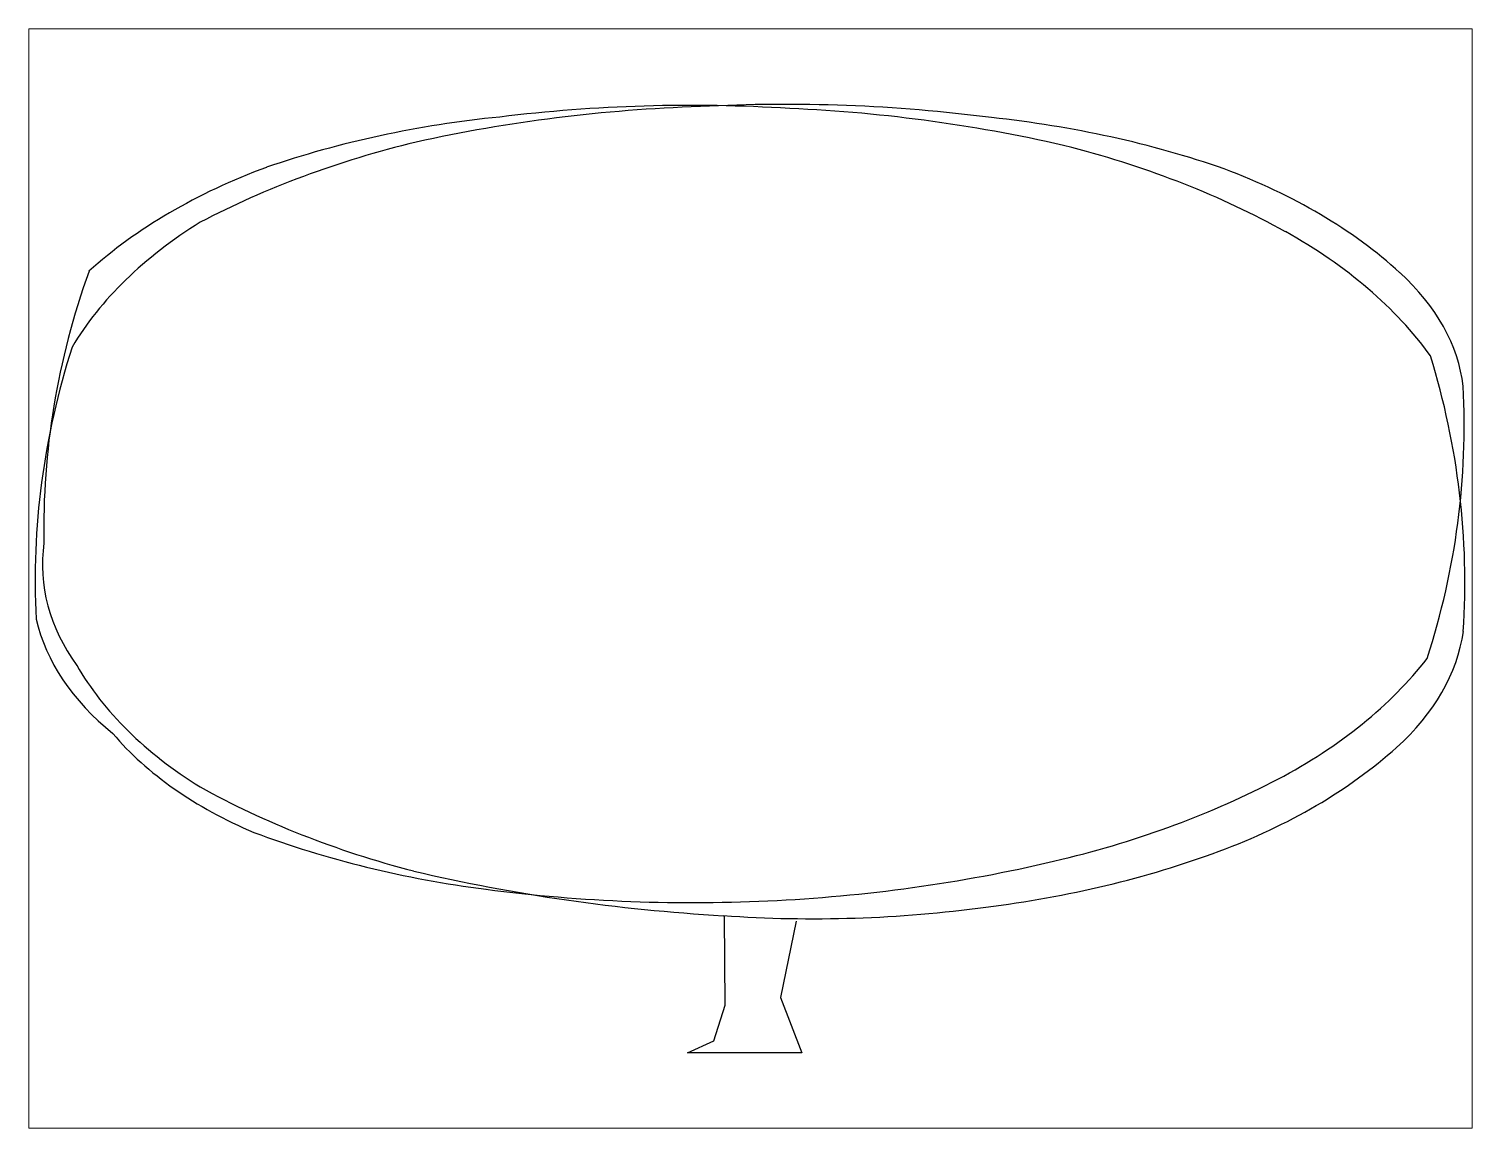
# Paper-space layout 'Layout1' of a CAD drawing. Header units: millimetres. Extents: x 1.05 to 9.45, y 0.8 to 7.2.
# The model-space entities are those that its viewports show. They can reach past a viewport. Long polylines and large blocks are cut down to what shows.
import ezdxf

# ---------------------------------------------------------------- set-up
doc = ezdxf.new("R2010")
doc.units = ezdxf.units.MM
doc.header["$MEASUREMENT"] = 0

# ---------------------------------------------------------------- blocks, each defined once
blk = doc.blocks.new('M_SITE2D_ELEV_SHRUBS_Shrub 6')
at = {"color": 0, "linetype": 'ByBlock'}
for p, q in [((-27.6, 50.4), (-28.6, 144.1)), ((47, 138.9), (30.6, 58.3)), ((-39.8, 12.8), (-27.6, 50.4)), ((30.6, 58.3), (53, 0)), ((-67.5, 0), (-39.8, 12.8)), ((53, 0), (-67.5, 0))]:
    blk.add_line(p, q, dxfattribs=at)
for centre, major_axis, start_param, end_param in [((1, 251.8), (1120.3, 0), 1.619894, 1.892742), ((-64.2, 261), (1107.1, 0), 1.476321, 1.753449), ((35, 240.5), (-1139.5, 0), 4.519942, 4.790481), ((-30.8, 268.5), (-1093.2, 0), 4.368446, 4.647334), ((-148.3, 465.1), (-791.2, 0), -1.422386, -1.094161), ((126.2, 455.4), (-806.2, 0), 4.232555, 4.554597), ((-73.6, 447.1), (819.2, 0), 1.919425, 2.238885), ((44.1, 452.2), (-808.7, 0), 4.01616, 4.340786), ((-225.4, 590.8), (588.5, 0), 2.078081, 2.504367), ((212.1, 592.5), (-584.3, 0), 3.773696, 4.200481), ((-209.1, 609.4), (546, 0), 2.32045, 2.76204), ((185.4, 564.9), (-588.5, 0), 3.589874, 4.016161), ((1005.3, 553.8), (1751.3, 0), 2.907839, 3.155518), ((400.9, 684.6), (-350.4, 0), 3.219682, 3.773696), ((997.8, 499.1), (-1752.9, 0), -0.211317, 0.035748), ((-1036.4, 496.1), (-1788.4, 0), 3.098211, 3.343304), ((-1001.6, 661.1), (1752.9, 0), -0.211317, 0.035748), ((-381, 514.5), (-366.5, 0), -0.094475, 0.448277), ((-383.7, 495.2), (-374.7, 0), 0.151906, 0.687572), ((385.5, 467.4), (366.5, 0), -0.637231, -0.094479), ((192.9, 594.4), (584.3, 0), -0.902704, -0.475919), ((-232.5, 531.1), (-512.8, 0), 0.366312, 0.823104), ((-285.2, 483.3), (446.1, 0), 3.657217, 4.145981), ((207, 555.5), (588.5, 0), -1.063512, -0.637225), ((-62.5, 694.1), (808.7, 0), 4.016165, 4.34079), ((47.4, 717.4), (-819.2, 0), 1.919425, 2.238885), ((-123.2, 708.5), (-819.2, 0), 1.058892, 1.378351), ((-62, 918.1), (1139.5, 0), -1.492704, -1.222165), ((100, 683.8), (-808.7, 0), 1.753455, 2.078081), ((83.8, 1020.7), (1319, 0), 4.372365, 4.626223), ((-62, 918.1), (1139.5, 0), 4.519937, 4.790476), ((64.9, 747.6), (-909.3, 0), 1.466555, 1.77239)]:
    blk.add_ellipse(centre, major_axis=major_axis, ratio=0.666667, start_param=start_param, end_param=end_param, dxfattribs=at)

msp = doc.modelspace()

# ---------------------------------------------------------------- block references
msp.add_blockref('M_SITE2D_ELEV_SHRUBS_Shrub 6', (13500, 15200))

psp = doc.layouts.get("Layout1")

# ---------------------------------------------------------------- viewports
at = {"layer": '0'}
psp.add_viewport(center=(5.25, 4), size=(8.4, 6.4), view_center_point=(13498.9358, 15700.1752), view_height=1159.163123, dxfattribs=at)

doc.saveas('drawing.dxf')
